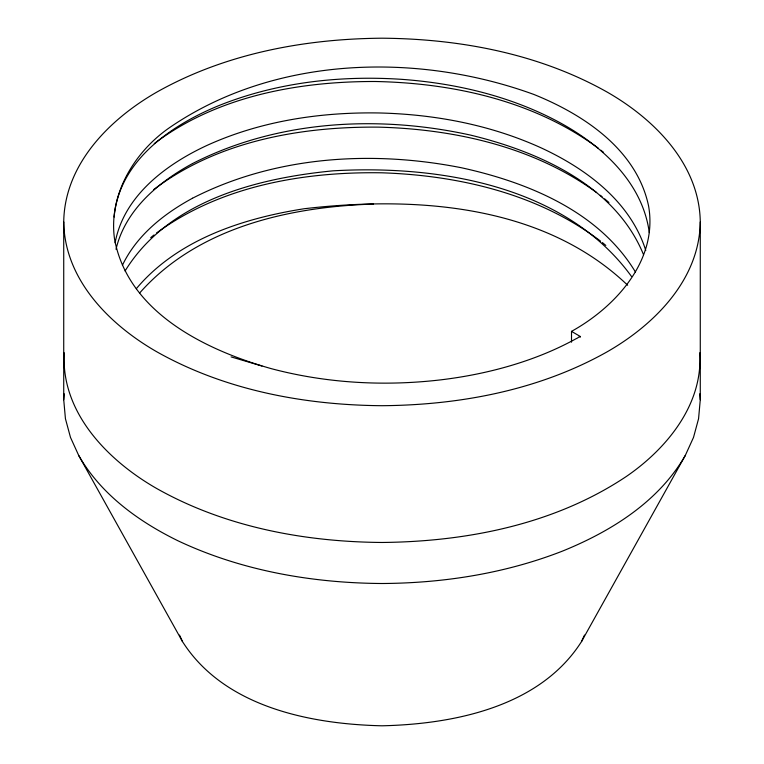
<?xml version="1.0" encoding="UTF-8"?>
<svg xmlns="http://www.w3.org/2000/svg" width="764" height="764" viewBox="0 0 764 764"><rect width="100%" height="100%" fill="white"/><g stroke="black" fill="none" stroke-linecap="round" stroke-linejoin="round"><path stroke-width="1.15" d="M571.51 342.196L571.52 331.366C615.794 306.794 658.11 260.295 648.579 205.974C636.727 149.725 583.887 114.61 533.864 94.45C417.039 51.923 274.047 55.753 169.388 127.741C133.929 152.332 108.307 195.288 114.543 239.113C128.237 312.877 206.079 350.237 271.478 368.706C326.581 383.299 384.483 386.479 441.029 379.823C468.867 376.451 496.457 370.616 523.073 361.735C535.354 357.638 547.416 352.882 559.133 347.372C565.016 344.602 570.813 341.651 576.505 338.5C577.441 338.576 580.564 335.004 580.172 337.306M114.123 217.043C119.041 160.707 171.403 124.838 219.726 105.251C277.227 82.331 340.2 75.244 401.721 79.341C455.459 83.238 509.216 95.834 557.061 121.123C600.342 144.09 642.467 181.507 649.285 232.6M63.727 221.952C64.501 164.155 109.73 119.031 156.954 92.024C225.17 53.633 304.358 38.802 382 38.2C459.642 38.802 538.83 53.633 607.046 92.024C654.27 119.031 699.499 164.155 700.273 221.952L700.273 399.753L698.563 418.729L693.511 437.409L685.27 455.497L581.519 641.579C539.995 706.891 454.036 724.138 382 725.8C309.964 724.138 224.005 706.891 182.481 641.579L78.73 455.497L70.489 437.409L65.437 418.729L63.727 399.753L63.727 221.952C64.501 279.748 109.73 324.872 156.954 351.879C225.17 390.261 304.358 405.101 382 405.703C459.642 405.101 538.83 390.261 607.046 351.879C654.27 324.872 699.499 279.748 700.273 221.952M64.262 352.796C60.671 412.808 108.364 460.94 156.954 488.654C225.17 527.036 304.358 541.867 382 542.469C466.976 541.657 554.779 524.324 626.365 476.449C666.724 448.764 703.224 404.414 699.738 352.796M63.727 399.753L64.262 393.823M115.116 242.809C123.797 195.918 166.027 164.403 206.948 145.437C260.534 121.018 320.135 112.021 378.715 112.957C434.535 114.228 490.698 124.809 541.657 148.111C586.322 168.882 630.405 201.591 645.771 250.496M116.004 249.265C125.239 210.033 158.454 181.985 192.48 163.591M581.519 641.579L584.479 635.094M122.421 265.261C136.708 235.312 163.878 213.767 192.48 198.248M125.067 270.991C168.032 201.085 256.217 178.27 332.951 170.84C438.335 164.718 565.303 185.385 631.465 276.415M685.27 455.497C658.52 501.919 610.837 531.486 562.342 551.159C505.023 573.497 443.359 583.161 382 583.505C312.161 583.056 241.548 570.775 178.079 540.836C138.561 521.478 100.944 494.337 78.73 455.497M136.317 288.697C177.659 239.476 242.665 218.428 304.206 208.734C415.215 195.87 542.86 204.141 627.655 285.239M139.659 293.004C197.484 227.366 289.461 206.757 373.51 204.064M150.728 237.614L153.994 234.978M154.271 143.584C216.938 96.197 298.218 81.337 375.229 81.5C453.396 83.047 534.399 100.924 598.193 148.111M153.688 189.596C217.387 141.235 300.281 126.432 378.629 127.139C455.038 129.183 534.007 146.869 596.636 192.566M156.486 233.03C220.92 185.795 303.69 171.528 382.029 172.807C458.887 175.433 538.458 193.827 600.571 241.166M192.49 163.591C277.561 120.11 378.447 114.772 470.748 135.152C538.735 151.683 615.201 185.423 643.508 254.613M192.49 198.239C274.658 156.104 371.753 150.002 461.389 167.746C527.628 182.243 598.842 211.332 635.438 272.022M261.957 366.013L231.1 356.903M571.52 331.366L580.191 336.418M600.857 150.221L603.531 152.342M600.303 195.326L602.051 196.749M604.668 198.879L608.918 202.479M602.376 242.56L605.814 245.425M179.521 635.094L182.481 641.579M699.738 393.823L700.273 399.753"/></g></svg>
